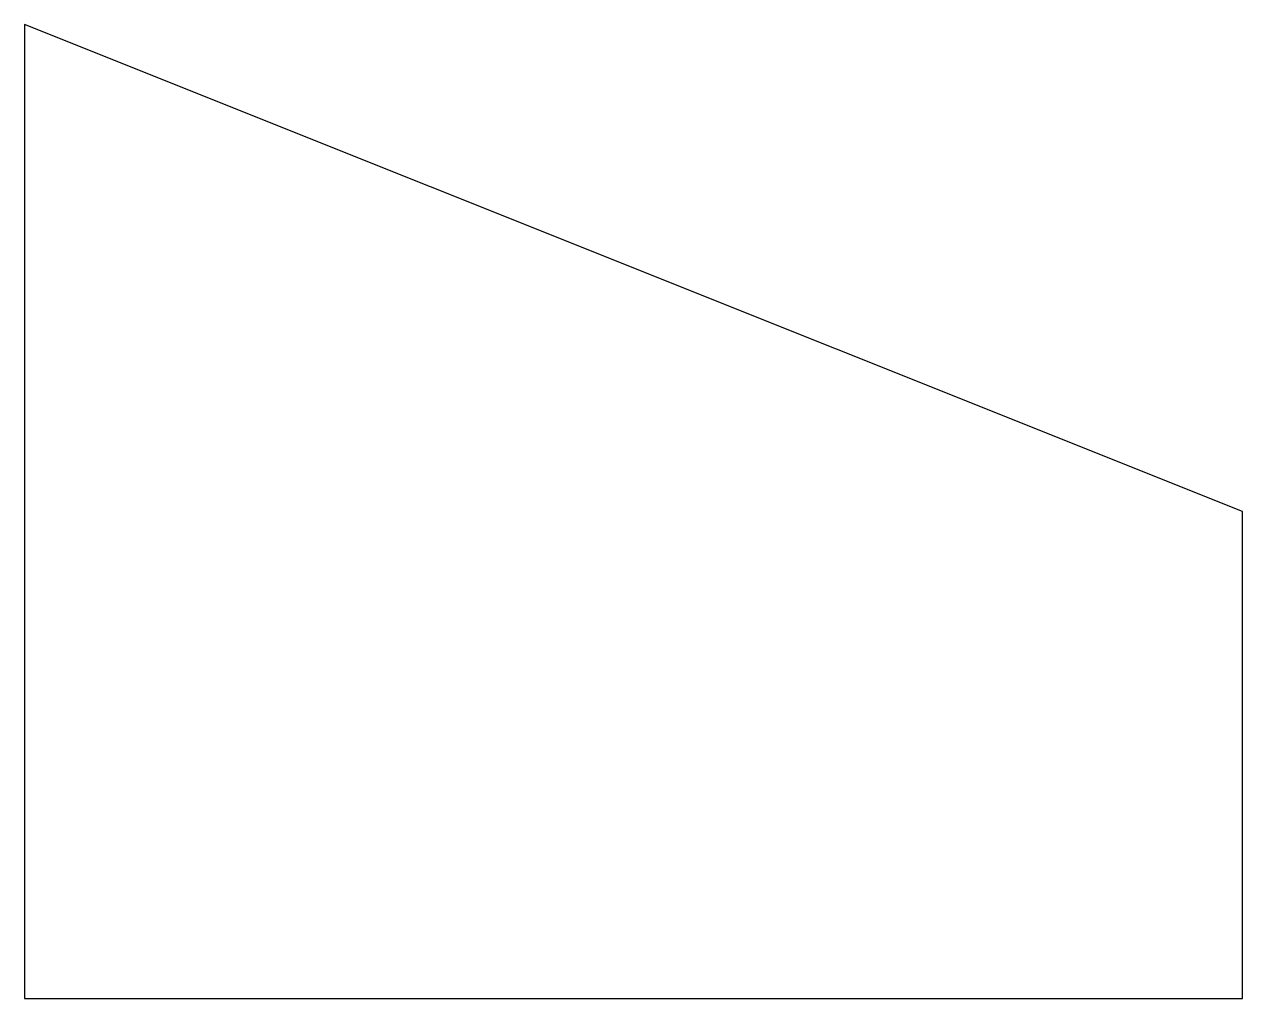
# Model space of a CAD drawing. Header units: millimetres. Extents: x -1.5 to 1.5, y -1.2 to 1.2.
import ezdxf

# ---------------------------------------------------------------- set-up
doc = ezdxf.new("R2010")
doc.units = ezdxf.units.MM

msp = doc.modelspace()

# ---------------------------------------------------------------- linework, layer by layer
at = {"color": 0, "linetype": 'Continuous', "lineweight": -2}
msp.add_lwpolyline([(-1.5, -1.2), (1.5, -1.2), (1.5, 0), (-1.5, 1.2)], close=True, dxfattribs=at)

doc.saveas('drawing.dxf')
